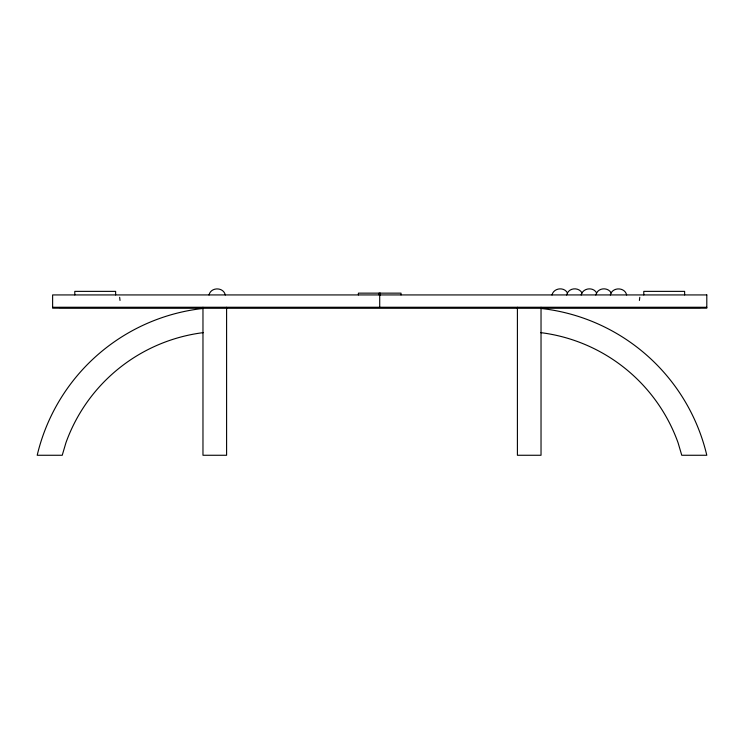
<?xml version="1.0" encoding="UTF-8"?>
<svg xmlns="http://www.w3.org/2000/svg" width="744" height="744" viewBox="0 0 744 744"><rect width="100%" height="100%" fill="white"/><g stroke="black" fill="none" stroke-linecap="round" stroke-linejoin="round"><path stroke-width="1.12" d="M639.403 300.446L639.775 297.302M700.402 307.532L59.018 307.532M209.008 294.996C210.794 286.886 223.516 286.886 225.302 294.996M551.992 294.996C553.582 287.956 564.091 286.57 567.449 292.959L566.584 294.996M581.176 294.996C582.766 287.956 593.275 286.57 596.632 292.959L595.767 294.996M610.35 294.996C612.135 286.886 624.867 286.886 626.653 294.996M567.43 292.959C570.378 287.463 579.083 287.463 582.041 292.959M596.604 292.959C599.562 287.463 608.266 287.463 611.224 292.959M52.619 307.281L706.8 307.281M119.654 297.302L120.017 300.446M684.629 294.931L684.629 291.369L643.783 291.369L643.783 294.931M541.028 307.281L541.028 455.263L517.406 455.263L517.406 307.281M401.025 294.931L401.025 293.145L358.394 293.145L358.394 294.931M380.361 293.145L380.361 294.931M379.71 293.145L379.71 307.281M379.059 293.145L379.059 294.931M226.595 307.281L226.595 455.263L202.972 455.263L202.972 307.281M115.636 294.931L115.636 291.369L74.791 291.369L74.791 294.931M203.326 332.624A168.163 168.163 0 0 0 65.946 442.717L62.236 455.263L37.2 455.263A192.203 192.203 0 0 1 202.982 308.453M540.674 332.624A168.163 168.163 0 0 1 678.054 442.717L681.764 455.263L706.8 455.263A192.203 192.203 0 0 0 541.018 308.453M706.8 294.931L52.619 294.931L52.619 308.174L706.8 308.174L706.8 294.931"/></g></svg>
